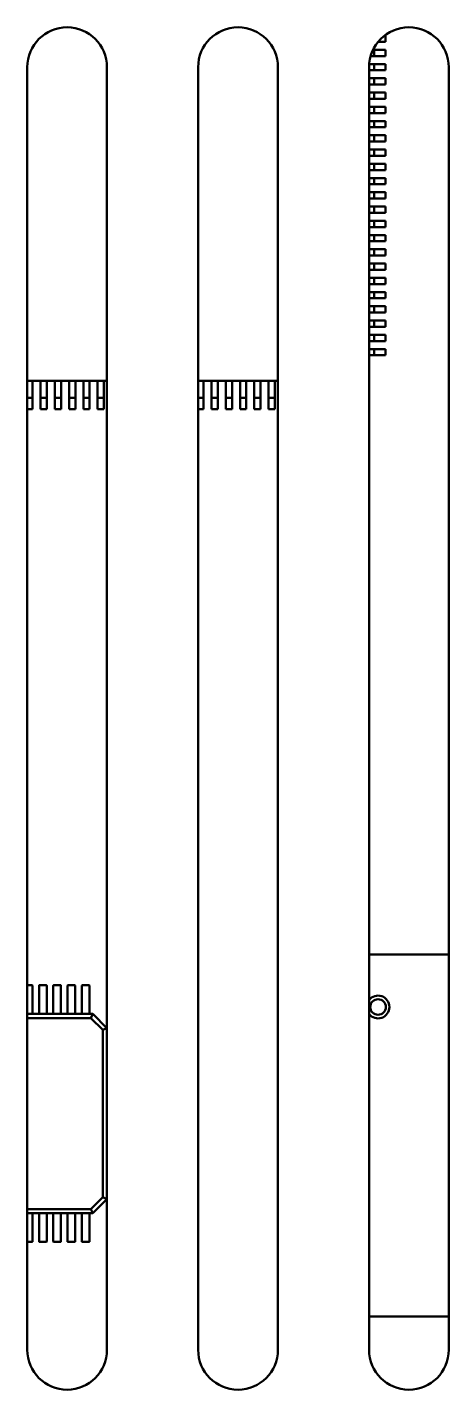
# Model space of a CAD drawing. Header units: millimetres. Extents: x 2121 to 4904, y 892 to 1933.
# Drawn here: x 2810.8 to 2833, y 1552 to 1623.7 of the extents above; entities that cross this region are included whole.
import ezdxf

# ---------------------------------------------------------------- set-up
doc = ezdxf.new("R2010")
doc.units = ezdxf.units.MM
doc.header["$LTSCALE"] = 1.8
doc.layers.add('외형선(ISO)', color=7, linetype='Continuous', lineweight=50)

msp = doc.modelspace()

# ---------------------------------------------------------------- linework, layer by layer
at = {"layer": '외형선(ISO)', "color": 7}
for p, q in [((2829.599, 1623.298), (2829.649, 1623.298)), ((2829.649, 1623.298), (2829.649, 1622.968)), ((2829.649, 1622.968), (2829.258, 1622.968)), ((2828.862, 1622.218), (2829.049, 1622.218)), ((2829.049, 1622.548), (2828.988, 1622.548)), ((2829.049, 1622.548), (2829.199, 1622.548)), ((2829.049, 1622.548), (2829.049, 1622.218)), ((2829.199, 1622.218), (2829.049, 1622.218)), ((2829.199, 1622.548), (2829.649, 1622.548)), ((2829.649, 1622.218), (2829.199, 1622.218)), ((2829.649, 1622.548), (2829.649, 1622.218)), ((2810.779, 1554.133), (2810.779, 1621.633)), ((2814.979, 1621.633), (2814.979, 1554.133)), ((2819.779, 1554.133), (2819.779, 1621.633)), ((2823.979, 1621.633), (2823.979, 1554.133)), ((2828.779, 1554.133), (2828.779, 1621.633)), ((2828.779, 1621.468), (2829.049, 1621.468)), ((2829.049, 1621.798), (2828.785, 1621.798)), ((2829.049, 1621.798), (2829.199, 1621.798)), ((2829.049, 1621.798), (2829.049, 1621.468)), ((2829.199, 1621.468), (2829.049, 1621.468)), ((2829.199, 1621.798), (2829.649, 1621.798)), ((2829.649, 1621.468), (2829.199, 1621.468)), ((2829.649, 1621.798), (2829.649, 1621.468)), ((2832.979, 1621.633), (2832.979, 1554.133)), ((2829.049, 1621.048), (2828.779, 1621.048)), ((2828.779, 1620.718), (2829.049, 1620.718)), ((2829.049, 1621.048), (2829.199, 1621.048)), ((2829.049, 1621.048), (2829.049, 1620.718)), ((2829.199, 1620.718), (2829.049, 1620.718)), ((2829.199, 1621.048), (2829.649, 1621.048)), ((2829.649, 1620.718), (2829.199, 1620.718)), ((2829.649, 1621.048), (2829.649, 1620.718)), ((2829.049, 1620.298), (2828.779, 1620.298)), ((2828.779, 1619.968), (2829.049, 1619.968)), ((2829.049, 1620.298), (2829.199, 1620.298)), ((2829.049, 1620.298), (2829.049, 1619.968)), ((2829.199, 1619.968), (2829.049, 1619.968)), ((2829.199, 1620.298), (2829.649, 1620.298)), ((2829.649, 1619.968), (2829.199, 1619.968)), ((2829.649, 1620.298), (2829.649, 1619.968)), ((2829.049, 1619.548), (2828.779, 1619.548)), ((2828.779, 1619.218), (2829.049, 1619.218)), ((2829.049, 1619.548), (2829.199, 1619.548)), ((2829.049, 1619.548), (2829.049, 1619.218)), ((2829.199, 1619.218), (2829.049, 1619.218)), ((2829.199, 1619.548), (2829.649, 1619.548)), ((2829.649, 1619.218), (2829.199, 1619.218)), ((2829.649, 1619.548), (2829.649, 1619.218)), ((2829.049, 1618.798), (2828.779, 1618.798)), ((2828.779, 1618.468), (2829.049, 1618.468)), ((2829.049, 1618.798), (2829.199, 1618.798)), ((2829.049, 1618.798), (2829.049, 1618.468)), ((2829.199, 1618.468), (2829.049, 1618.468)), ((2829.199, 1618.798), (2829.649, 1618.798)), ((2829.649, 1618.468), (2829.199, 1618.468)), ((2829.649, 1618.798), (2829.649, 1618.468)), ((2829.049, 1618.048), (2828.779, 1618.048)), ((2828.779, 1617.718), (2829.049, 1617.718)), ((2829.049, 1618.048), (2829.199, 1618.048)), ((2829.049, 1618.048), (2829.049, 1617.718)), ((2829.199, 1617.718), (2829.049, 1617.718)), ((2829.199, 1618.048), (2829.649, 1618.048)), ((2829.649, 1617.718), (2829.199, 1617.718)), ((2829.649, 1618.048), (2829.649, 1617.718)), ((2829.049, 1617.298), (2828.779, 1617.298)), ((2828.779, 1616.968), (2829.049, 1616.968)), ((2829.049, 1617.298), (2829.199, 1617.298)), ((2829.049, 1617.298), (2829.049, 1616.968)), ((2829.199, 1616.968), (2829.049, 1616.968)), ((2829.199, 1617.298), (2829.649, 1617.298)), ((2829.649, 1616.968), (2829.199, 1616.968)), ((2829.649, 1617.298), (2829.649, 1616.968)), ((2829.049, 1616.548), (2828.779, 1616.548)), ((2828.779, 1616.218), (2829.049, 1616.218)), ((2829.049, 1616.548), (2829.199, 1616.548)), ((2829.049, 1616.548), (2829.049, 1616.218)), ((2829.199, 1616.218), (2829.049, 1616.218)), ((2829.199, 1616.548), (2829.649, 1616.548)), ((2829.649, 1616.218), (2829.199, 1616.218)), ((2829.649, 1616.548), (2829.649, 1616.218)), ((2829.049, 1615.798), (2828.779, 1615.798)), ((2828.779, 1615.468), (2829.049, 1615.468)), ((2829.049, 1615.798), (2829.199, 1615.798)), ((2829.049, 1615.798), (2829.049, 1615.468)), ((2829.199, 1615.468), (2829.049, 1615.468)), ((2829.199, 1615.798), (2829.649, 1615.798)), ((2829.649, 1615.468), (2829.199, 1615.468)), ((2829.649, 1615.798), (2829.649, 1615.468)), ((2829.049, 1615.048), (2828.779, 1615.048)), ((2828.779, 1614.718), (2829.049, 1614.718)), ((2829.049, 1615.048), (2829.199, 1615.048)), ((2829.049, 1615.048), (2829.049, 1614.718)), ((2829.199, 1614.718), (2829.049, 1614.718)), ((2829.199, 1615.048), (2829.649, 1615.048)), ((2829.649, 1614.718), (2829.199, 1614.718)), ((2829.649, 1615.048), (2829.649, 1614.718)), ((2829.049, 1614.298), (2828.779, 1614.298)), ((2828.779, 1613.968), (2829.049, 1613.968)), ((2829.049, 1614.298), (2829.199, 1614.298)), ((2829.049, 1614.298), (2829.049, 1613.968)), ((2829.199, 1613.968), (2829.049, 1613.968)), ((2829.199, 1614.298), (2829.649, 1614.298)), ((2829.649, 1613.968), (2829.199, 1613.968)), ((2829.649, 1614.298), (2829.649, 1613.968)), ((2829.049, 1613.548), (2828.779, 1613.548)), ((2829.049, 1613.548), (2829.199, 1613.548)), ((2829.049, 1613.548), (2829.049, 1613.218)), ((2829.199, 1613.548), (2829.649, 1613.548)), ((2829.649, 1613.548), (2829.649, 1613.218)), ((2828.779, 1613.218), (2829.049, 1613.218)), ((2829.049, 1612.798), (2828.779, 1612.798)), ((2829.199, 1613.218), (2829.049, 1613.218)), ((2829.049, 1612.798), (2829.199, 1612.798)), ((2829.049, 1612.798), (2829.049, 1612.468)), ((2829.649, 1613.218), (2829.199, 1613.218)), ((2829.199, 1612.798), (2829.649, 1612.798)), ((2829.649, 1612.798), (2829.649, 1612.468)), ((2828.779, 1612.468), (2829.049, 1612.468)), ((2829.049, 1612.048), (2828.779, 1612.048)), ((2829.199, 1612.468), (2829.049, 1612.468)), ((2829.049, 1612.048), (2829.199, 1612.048)), ((2829.049, 1612.048), (2829.049, 1611.718)), ((2829.649, 1612.468), (2829.199, 1612.468)), ((2829.199, 1612.048), (2829.649, 1612.048)), ((2829.649, 1612.048), (2829.649, 1611.718)), ((2828.779, 1611.718), (2829.049, 1611.718)), ((2829.049, 1611.298), (2828.779, 1611.298)), ((2829.199, 1611.718), (2829.049, 1611.718)), ((2829.049, 1611.298), (2829.199, 1611.298)), ((2829.049, 1611.298), (2829.049, 1610.968)), ((2829.649, 1611.718), (2829.199, 1611.718)), ((2829.199, 1611.298), (2829.649, 1611.298)), ((2829.649, 1611.298), (2829.649, 1610.968)), ((2828.779, 1610.968), (2829.049, 1610.968)), ((2829.049, 1610.548), (2828.779, 1610.548)), ((2829.199, 1610.968), (2829.049, 1610.968)), ((2829.049, 1610.548), (2829.199, 1610.548)), ((2829.049, 1610.548), (2829.049, 1610.218)), ((2829.649, 1610.968), (2829.199, 1610.968)), ((2829.199, 1610.548), (2829.649, 1610.548)), ((2829.649, 1610.548), (2829.649, 1610.218)), ((2828.779, 1610.218), (2829.049, 1610.218)), ((2829.049, 1609.798), (2828.779, 1609.798)), ((2829.199, 1610.218), (2829.049, 1610.218)), ((2829.049, 1609.798), (2829.199, 1609.798)), ((2829.049, 1609.798), (2829.049, 1609.468)), ((2829.649, 1610.218), (2829.199, 1610.218)), ((2829.199, 1609.798), (2829.649, 1609.798)), ((2829.649, 1609.798), (2829.649, 1609.468)), ((2828.779, 1609.468), (2829.049, 1609.468)), ((2829.049, 1609.048), (2828.779, 1609.048)), ((2829.199, 1609.468), (2829.049, 1609.468)), ((2829.049, 1609.048), (2829.199, 1609.048)), ((2829.049, 1609.048), (2829.049, 1608.718)), ((2829.649, 1609.468), (2829.199, 1609.468)), ((2829.199, 1609.048), (2829.649, 1609.048)), ((2829.649, 1609.048), (2829.649, 1608.718)), ((2828.779, 1608.718), (2829.049, 1608.718)), ((2829.049, 1608.298), (2828.779, 1608.298)), ((2829.199, 1608.718), (2829.049, 1608.718)), ((2829.049, 1608.298), (2829.199, 1608.298)), ((2829.049, 1608.298), (2829.049, 1607.968)), ((2829.649, 1608.718), (2829.199, 1608.718)), ((2829.199, 1608.298), (2829.649, 1608.298)), ((2829.649, 1608.298), (2829.649, 1607.968)), ((2828.779, 1607.968), (2829.049, 1607.968)), ((2829.049, 1607.548), (2828.779, 1607.548)), ((2829.199, 1607.968), (2829.049, 1607.968)), ((2829.049, 1607.548), (2829.199, 1607.548)), ((2829.049, 1607.548), (2829.049, 1607.218)), ((2829.649, 1607.968), (2829.199, 1607.968)), ((2829.199, 1607.548), (2829.649, 1607.548)), ((2829.649, 1607.548), (2829.649, 1607.218)), ((2828.779, 1607.218), (2829.049, 1607.218)), ((2829.049, 1606.798), (2828.779, 1606.798)), ((2829.199, 1607.218), (2829.049, 1607.218)), ((2829.049, 1606.798), (2829.199, 1606.798)), ((2829.049, 1606.798), (2829.049, 1606.468)), ((2829.649, 1607.218), (2829.199, 1607.218)), ((2829.199, 1606.798), (2829.649, 1606.798)), ((2829.649, 1606.798), (2829.649, 1606.468)), ((2828.779, 1606.468), (2829.049, 1606.468)), ((2829.199, 1606.468), (2829.049, 1606.468)), ((2829.649, 1606.468), (2829.199, 1606.468)), ((2810.779, 1605.133), (2811.064, 1605.133)), ((2811.064, 1605.133), (2811.064, 1604.683)), ((2811.484, 1605.133), (2811.064, 1605.133)), ((2811.064, 1604.233), (2811.064, 1604.683)), ((2811.484, 1604.683), (2811.484, 1605.133)), ((2811.484, 1605.133), (2811.814, 1605.133)), ((2811.484, 1604.683), (2811.484, 1604.233)), ((2811.814, 1605.133), (2811.814, 1604.683)), ((2812.234, 1605.133), (2811.814, 1605.133)), ((2811.814, 1604.233), (2811.814, 1604.683)), ((2812.234, 1604.683), (2812.234, 1605.133)), ((2812.234, 1605.133), (2812.564, 1605.133)), ((2812.234, 1604.683), (2812.234, 1604.233)), ((2812.564, 1605.133), (2812.564, 1604.683)), ((2812.984, 1605.133), (2812.564, 1605.133)), ((2812.564, 1604.233), (2812.564, 1604.683)), ((2812.984, 1604.683), (2812.984, 1605.133)), ((2812.984, 1605.133), (2813.314, 1605.133)), ((2812.984, 1604.683), (2812.984, 1604.233)), ((2813.314, 1605.133), (2813.314, 1604.683)), ((2813.734, 1605.133), (2813.314, 1605.133)), ((2813.314, 1604.233), (2813.314, 1604.683)), ((2813.734, 1604.683), (2813.734, 1605.133)), ((2813.734, 1605.133), (2814.064, 1605.133)), ((2813.734, 1604.683), (2813.734, 1604.233)), ((2814.064, 1605.133), (2814.064, 1604.683)), ((2814.484, 1605.133), (2814.064, 1605.133)), ((2814.064, 1604.233), (2814.064, 1604.683)), ((2814.484, 1604.683), (2814.484, 1605.133)), ((2814.484, 1605.133), (2814.814, 1605.133)), ((2814.484, 1604.683), (2814.484, 1604.233)), ((2814.814, 1605.133), (2814.814, 1604.683)), ((2814.979, 1605.133), (2814.814, 1605.133)), ((2814.814, 1604.233), (2814.814, 1604.683)), ((2819.779, 1605.133), (2820.064, 1605.133)), ((2820.064, 1605.133), (2820.064, 1604.683)), ((2820.484, 1605.133), (2820.064, 1605.133)), ((2820.064, 1604.233), (2820.064, 1604.683)), ((2820.484, 1604.683), (2820.484, 1605.133)), ((2820.484, 1605.133), (2820.814, 1605.133)), ((2820.484, 1604.683), (2820.484, 1604.233)), ((2820.814, 1605.133), (2820.814, 1604.683)), ((2821.234, 1605.133), (2820.814, 1605.133)), ((2820.814, 1604.233), (2820.814, 1604.683)), ((2821.234, 1604.683), (2821.234, 1605.133)), ((2821.234, 1605.133), (2821.564, 1605.133)), ((2821.234, 1604.683), (2821.234, 1604.233)), ((2821.564, 1605.133), (2821.564, 1604.683)), ((2821.984, 1605.133), (2821.564, 1605.133)), ((2821.564, 1604.233), (2821.564, 1604.683)), ((2821.984, 1604.683), (2821.984, 1605.133)), ((2821.984, 1605.133), (2822.314, 1605.133)), ((2821.984, 1604.683), (2821.984, 1604.233)), ((2822.314, 1605.133), (2822.314, 1604.683)), ((2822.734, 1605.133), (2822.314, 1605.133)), ((2822.314, 1604.233), (2822.314, 1604.683)), ((2822.734, 1604.683), (2822.734, 1605.133)), ((2822.734, 1605.133), (2823.064, 1605.133)), ((2822.734, 1604.683), (2822.734, 1604.233)), ((2823.064, 1605.133), (2823.064, 1604.683)), ((2823.484, 1605.133), (2823.064, 1605.133)), ((2823.064, 1604.233), (2823.064, 1604.683)), ((2823.484, 1604.683), (2823.484, 1605.133)), ((2823.484, 1605.133), (2823.814, 1605.133)), ((2823.484, 1604.683), (2823.484, 1604.233)), ((2823.814, 1605.133), (2823.814, 1604.683)), ((2823.979, 1605.133), (2823.814, 1605.133)), ((2823.814, 1604.233), (2823.814, 1604.683)), ((2811.064, 1604.233), (2810.779, 1604.233)), ((2811.064, 1604.233), (2811.064, 1604.083)), ((2811.064, 1604.083), (2811.064, 1603.633)), ((2811.484, 1604.083), (2811.484, 1604.233)), ((2811.814, 1604.233), (2811.484, 1604.233)), ((2811.484, 1603.633), (2811.484, 1604.083)), ((2811.814, 1604.233), (2811.814, 1604.083)), ((2811.814, 1604.083), (2811.814, 1603.633)), ((2812.234, 1604.083), (2812.234, 1604.233)), ((2812.564, 1604.233), (2812.234, 1604.233)), ((2812.234, 1603.633), (2812.234, 1604.083)), ((2812.564, 1604.233), (2812.564, 1604.083)), ((2812.564, 1604.083), (2812.564, 1603.633)), ((2812.984, 1604.083), (2812.984, 1604.233)), ((2813.314, 1604.233), (2812.984, 1604.233)), ((2812.984, 1603.633), (2812.984, 1604.083)), ((2813.314, 1604.233), (2813.314, 1604.083)), ((2813.314, 1604.083), (2813.314, 1603.633)), ((2813.734, 1604.083), (2813.734, 1604.233)), ((2814.064, 1604.233), (2813.734, 1604.233)), ((2813.734, 1603.633), (2813.734, 1604.083)), ((2814.064, 1604.233), (2814.064, 1604.083)), ((2814.064, 1604.083), (2814.064, 1603.633)), ((2814.484, 1604.083), (2814.484, 1604.233)), ((2814.814, 1604.233), (2814.484, 1604.233)), ((2814.484, 1603.633), (2814.484, 1604.083)), ((2814.814, 1604.233), (2814.814, 1604.083)), ((2814.814, 1604.083), (2814.814, 1603.633)), ((2820.064, 1604.233), (2819.779, 1604.233)), ((2820.064, 1604.233), (2820.064, 1604.083)), ((2820.064, 1604.083), (2820.064, 1603.633)), ((2820.484, 1604.083), (2820.484, 1604.233)), ((2820.814, 1604.233), (2820.484, 1604.233)), ((2820.484, 1603.633), (2820.484, 1604.083)), ((2820.814, 1604.233), (2820.814, 1604.083)), ((2820.814, 1604.083), (2820.814, 1603.633)), ((2821.234, 1604.083), (2821.234, 1604.233)), ((2821.564, 1604.233), (2821.234, 1604.233)), ((2821.234, 1603.633), (2821.234, 1604.083)), ((2821.564, 1604.233), (2821.564, 1604.083)), ((2821.564, 1604.083), (2821.564, 1603.633)), ((2821.984, 1604.083), (2821.984, 1604.233)), ((2822.314, 1604.233), (2821.984, 1604.233)), ((2821.984, 1603.633), (2821.984, 1604.083)), ((2822.314, 1604.233), (2822.314, 1604.083)), ((2822.314, 1604.083), (2822.314, 1603.633)), ((2822.734, 1604.083), (2822.734, 1604.233)), ((2823.064, 1604.233), (2822.734, 1604.233)), ((2822.734, 1603.633), (2822.734, 1604.083)), ((2823.064, 1604.233), (2823.064, 1604.083)), ((2823.064, 1604.083), (2823.064, 1603.633)), ((2823.484, 1604.083), (2823.484, 1604.233)), ((2823.814, 1604.233), (2823.484, 1604.233)), ((2823.484, 1603.633), (2823.484, 1604.083)), ((2823.814, 1604.233), (2823.814, 1604.083)), ((2823.814, 1604.083), (2823.814, 1603.633)), ((2811.064, 1603.633), (2810.779, 1603.633)), ((2811.814, 1603.633), (2811.484, 1603.633)), ((2812.564, 1603.633), (2812.234, 1603.633)), ((2813.314, 1603.633), (2812.984, 1603.633)), ((2814.064, 1603.633), (2813.734, 1603.633)), ((2814.814, 1603.633), (2814.484, 1603.633)), ((2820.064, 1603.633), (2819.779, 1603.633)), ((2820.814, 1603.633), (2820.484, 1603.633)), ((2821.564, 1603.633), (2821.234, 1603.633)), ((2822.314, 1603.633), (2821.984, 1603.633)), ((2823.064, 1603.633), (2822.734, 1603.633)), ((2823.814, 1603.633), (2823.484, 1603.633)), ((2832.979, 1574.945), (2828.779, 1574.945)), ((2810.779, 1573.318), (2811.041, 1573.318)), ((2811.056, 1572.758), (2811.056, 1573.303)), ((2811.401, 1573.303), (2811.401, 1572.758)), ((2811.416, 1573.318), (2811.791, 1573.318)), ((2811.806, 1572.758), (2811.806, 1573.303)), ((2812.151, 1573.303), (2812.151, 1572.758)), ((2812.166, 1573.318), (2812.541, 1573.318)), ((2812.556, 1572.758), (2812.556, 1573.303)), ((2812.901, 1573.303), (2812.901, 1572.758)), ((2812.916, 1573.318), (2813.291, 1573.318)), ((2813.306, 1572.758), (2813.306, 1573.303)), ((2813.651, 1573.303), (2813.651, 1572.758)), ((2813.666, 1573.318), (2814.041, 1573.318)), ((2814.056, 1572.758), (2814.056, 1573.303)), ((2811.056, 1572.609), (2811.056, 1572.758)), ((2811.056, 1572.394), (2811.056, 1572.609)), ((2811.056, 1572.394), (2811.056, 1572.119)), ((2811.401, 1572.758), (2811.401, 1572.609)), ((2811.401, 1572.609), (2811.401, 1572.394)), ((2811.401, 1572.119), (2811.401, 1572.394)), ((2811.806, 1572.609), (2811.806, 1572.758)), ((2811.806, 1572.394), (2811.806, 1572.609)), ((2811.806, 1572.394), (2811.806, 1572.119)), ((2812.151, 1572.758), (2812.151, 1572.609)), ((2812.151, 1572.609), (2812.151, 1572.394)), ((2812.151, 1572.119), (2812.151, 1572.394)), ((2812.556, 1572.609), (2812.556, 1572.758)), ((2812.556, 1572.394), (2812.556, 1572.609)), ((2812.556, 1572.394), (2812.556, 1572.119)), ((2812.901, 1572.758), (2812.901, 1572.609)), ((2812.901, 1572.609), (2812.901, 1572.394)), ((2812.901, 1572.119), (2812.901, 1572.394)), ((2813.306, 1572.609), (2813.306, 1572.758)), ((2813.306, 1572.394), (2813.306, 1572.609)), ((2813.306, 1572.394), (2813.306, 1572.119)), ((2813.651, 1572.758), (2813.651, 1572.609)), ((2813.651, 1572.609), (2813.651, 1572.394)), ((2813.651, 1572.119), (2813.651, 1572.394)), ((2814.056, 1572.609), (2814.056, 1572.758)), ((2814.056, 1572.394), (2814.056, 1572.609)), ((2814.056, 1572.394), (2814.056, 1572.119)), ((2810.779, 1571.818), (2814.229, 1571.818)), ((2811.056, 1571.818), (2811.056, 1572.119)), ((2811.401, 1572.119), (2811.401, 1571.818)), ((2811.806, 1571.818), (2811.806, 1572.119)), ((2812.151, 1572.119), (2812.151, 1571.818)), ((2812.556, 1571.818), (2812.556, 1572.119)), ((2812.901, 1572.119), (2812.901, 1571.818)), ((2813.306, 1571.818), (2813.306, 1572.119)), ((2813.651, 1572.119), (2813.651, 1571.818)), ((2814.056, 1571.818), (2814.056, 1572.119)), ((2814.229, 1571.818), (2814.135, 1571.593)), ((2814.229, 1571.818), (2814.979, 1571.068)), ((2810.779, 1571.593), (2814.135, 1571.593)), ((2814.135, 1571.593), (2814.754, 1570.975)), ((2814.979, 1571.068), (2814.754, 1570.975)), ((2814.754, 1570.975), (2814.754, 1562.161)), ((2814.754, 1562.161), (2814.135, 1561.543)), ((2814.979, 1562.068), (2814.229, 1561.318)), ((2814.979, 1562.068), (2814.754, 1562.161)), ((2814.135, 1561.543), (2810.779, 1561.543)), ((2814.229, 1561.318), (2810.779, 1561.318)), ((2811.056, 1561.017), (2811.056, 1561.318)), ((2811.056, 1561.017), (2811.056, 1560.742)), ((2811.401, 1561.318), (2811.401, 1561.017)), ((2811.401, 1560.742), (2811.401, 1561.017)), ((2811.806, 1561.017), (2811.806, 1561.318)), ((2811.806, 1561.017), (2811.806, 1560.742)), ((2812.151, 1561.318), (2812.151, 1561.017)), ((2812.151, 1560.742), (2812.151, 1561.017)), ((2812.556, 1561.017), (2812.556, 1561.318)), ((2812.556, 1561.017), (2812.556, 1560.742)), ((2812.901, 1561.318), (2812.901, 1561.017)), ((2812.901, 1560.742), (2812.901, 1561.017)), ((2813.306, 1561.017), (2813.306, 1561.318)), ((2813.306, 1561.017), (2813.306, 1560.742)), ((2813.651, 1561.318), (2813.651, 1561.017)), ((2813.651, 1560.742), (2813.651, 1561.017)), ((2814.056, 1561.017), (2814.056, 1561.318)), ((2814.056, 1561.017), (2814.056, 1560.742)), ((2814.229, 1561.318), (2814.135, 1561.543)), ((2811.056, 1560.527), (2811.056, 1560.742)), ((2811.056, 1560.378), (2811.056, 1560.527)), ((2811.056, 1559.833), (2811.056, 1560.378)), ((2811.401, 1560.742), (2811.401, 1560.527)), ((2811.401, 1560.527), (2811.401, 1560.378)), ((2811.401, 1560.378), (2811.401, 1559.833)), ((2811.806, 1560.527), (2811.806, 1560.742)), ((2811.806, 1560.378), (2811.806, 1560.527)), ((2811.806, 1559.833), (2811.806, 1560.378)), ((2812.151, 1560.742), (2812.151, 1560.527)), ((2812.151, 1560.527), (2812.151, 1560.378)), ((2812.151, 1560.378), (2812.151, 1559.833)), ((2812.556, 1560.527), (2812.556, 1560.742)), ((2812.556, 1560.378), (2812.556, 1560.527)), ((2812.556, 1559.833), (2812.556, 1560.378)), ((2812.901, 1560.742), (2812.901, 1560.527)), ((2812.901, 1560.527), (2812.901, 1560.378)), ((2812.901, 1560.378), (2812.901, 1559.833)), ((2813.306, 1560.527), (2813.306, 1560.742)), ((2813.306, 1560.378), (2813.306, 1560.527)), ((2813.306, 1559.833), (2813.306, 1560.378)), ((2813.651, 1560.742), (2813.651, 1560.527)), ((2813.651, 1560.527), (2813.651, 1560.378)), ((2813.651, 1560.378), (2813.651, 1559.833)), ((2814.056, 1560.527), (2814.056, 1560.742)), ((2814.056, 1560.378), (2814.056, 1560.527)), ((2814.056, 1559.833), (2814.056, 1560.378)), ((2811.041, 1559.818), (2810.779, 1559.818)), ((2811.791, 1559.818), (2811.416, 1559.818)), ((2812.541, 1559.818), (2812.166, 1559.818)), ((2813.291, 1559.818), (2812.916, 1559.818)), ((2814.041, 1559.818), (2813.666, 1559.818)), ((2828.779, 1555.895), (2832.979, 1555.895))]:
    msp.add_line(p, q, dxfattribs=at)
msp.add_circle((2829.255, 1572.174), 0.411, dxfattribs=at)
for centre, radius, start, end in [((2812.879, 1621.633), 2.1, 0, 180), ((2821.879, 1621.633), 2.1, 0, 180), ((2830.879, 1621.633), 2.1, 0, 180), ((2811.041, 1573.303), 0.015, 0, 90), ((2811.416, 1573.303), 0.015, 90, 180), ((2811.791, 1573.303), 0.015, 0, 90), ((2812.166, 1573.303), 0.015, 90, 180), ((2812.541, 1573.303), 0.015, 0, 90), ((2812.916, 1573.303), 0.015, 90, 180), ((2813.291, 1573.303), 0.015, 0, 90), ((2813.666, 1573.303), 0.015, 90, 180), ((2814.041, 1573.303), 0.015, 0, 90), ((2829.255, 1572.174), 0.6, 217.41128, 142.58872), ((2811.041, 1559.833), 0.015, 270, 0), ((2811.416, 1559.833), 0.015, 180, 270), ((2811.791, 1559.833), 0.015, 270, 0), ((2812.166, 1559.833), 0.015, 180, 270), ((2812.541, 1559.833), 0.015, 270, 0), ((2812.916, 1559.833), 0.015, 180, 270), ((2813.291, 1559.833), 0.015, 270, 0), ((2813.666, 1559.833), 0.015, 180, 270), ((2814.041, 1559.833), 0.015, 270, 0), ((2812.879, 1554.133), 2.1, 180, 0), ((2821.879, 1554.133), 2.1, 180, 0), ((2830.879, 1554.133), 2.1, 180, 0)]:
    msp.add_arc(centre, radius, start, end, dxfattribs=at)

doc.saveas('drawing.dxf')
